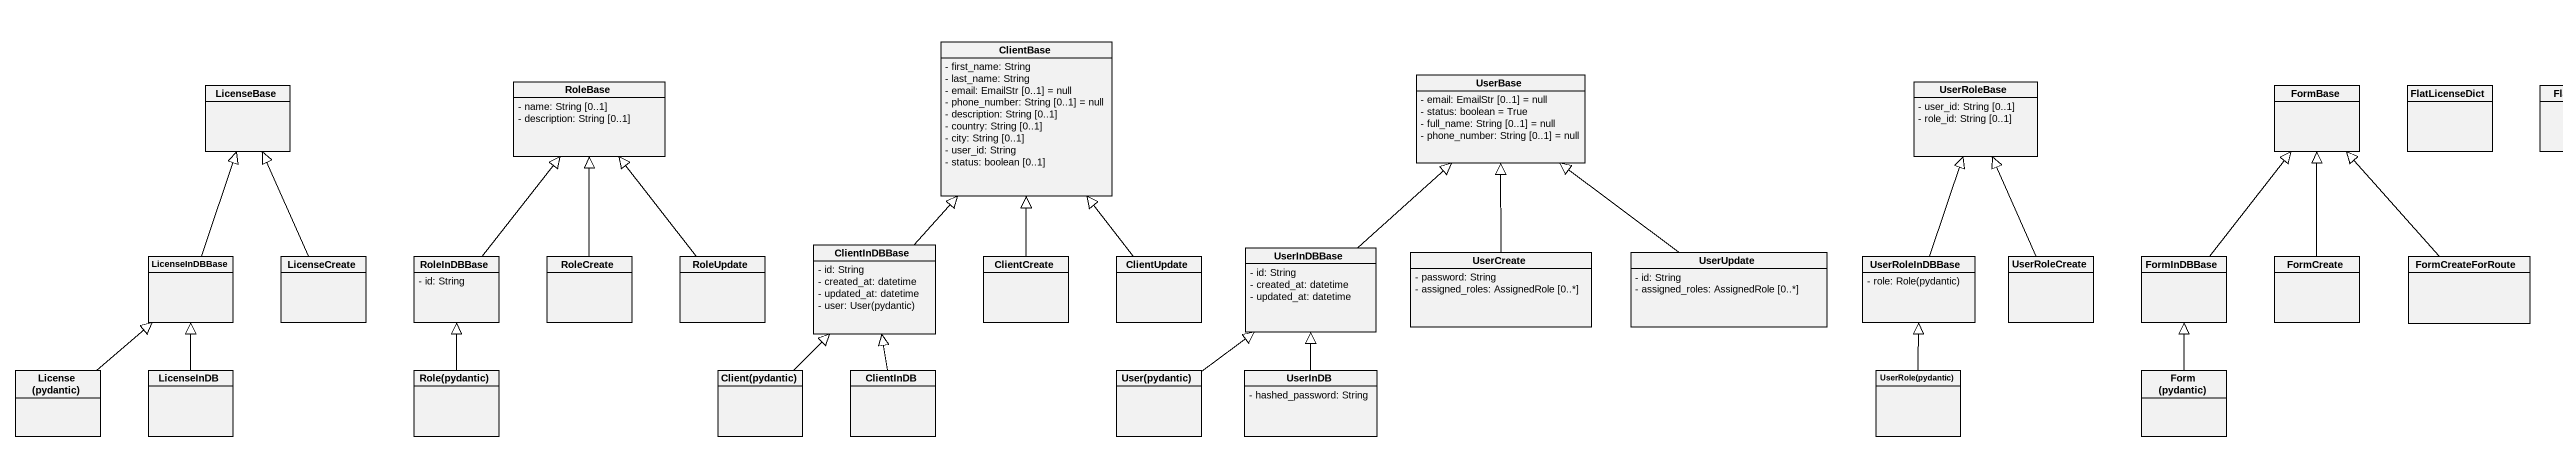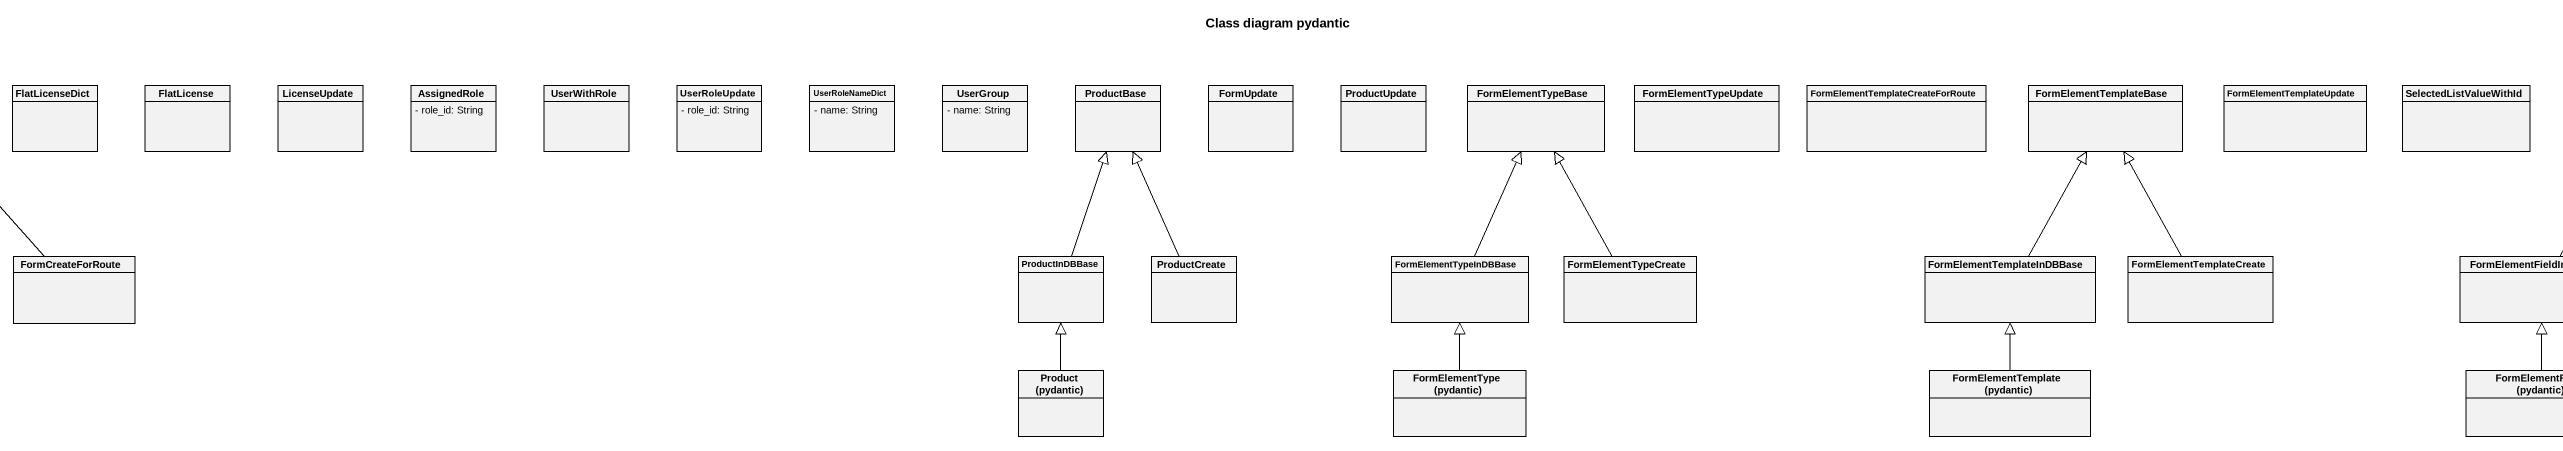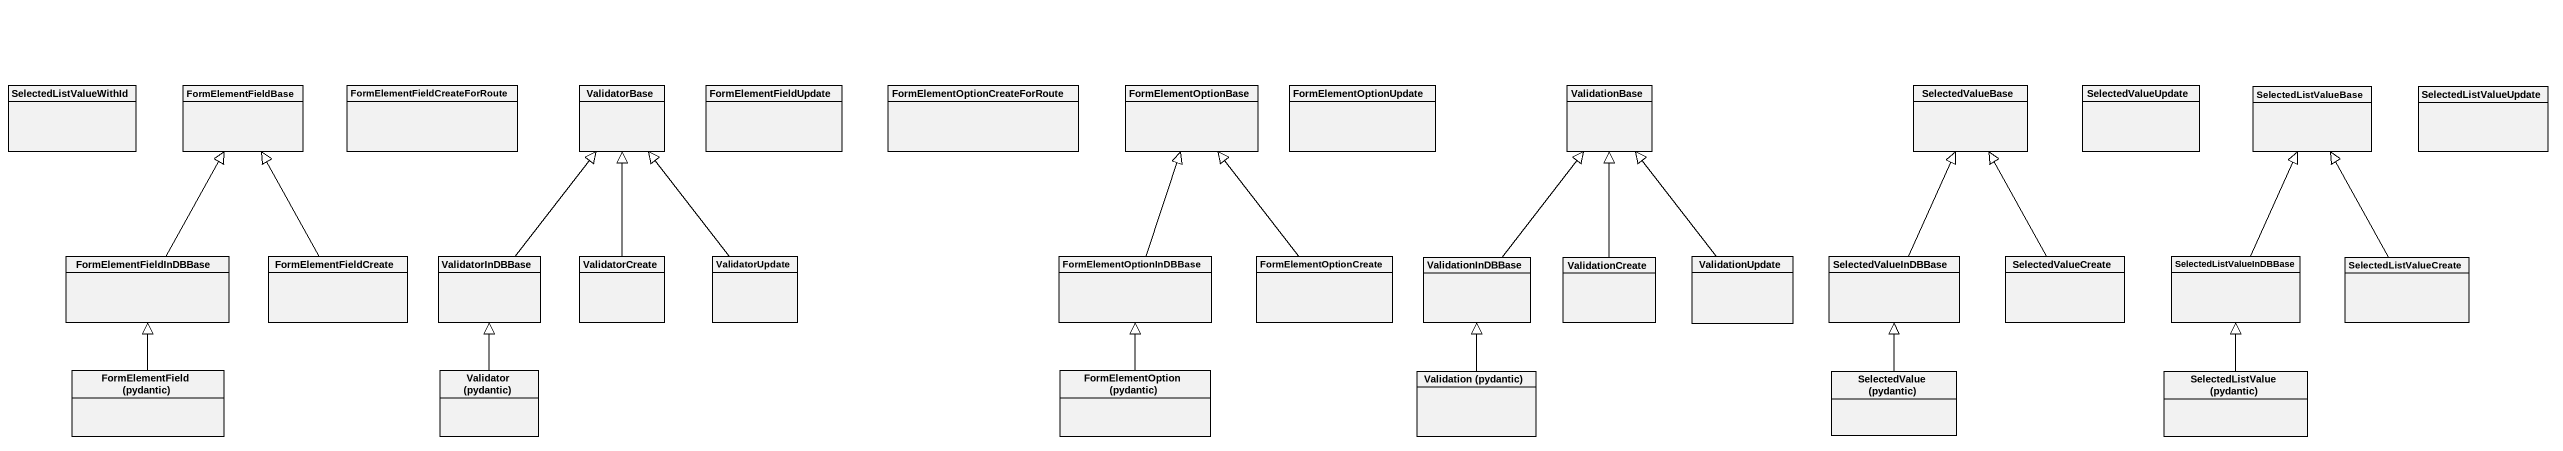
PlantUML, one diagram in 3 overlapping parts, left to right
@startuml
title Class diagram pydantic
hide circle
hide empty members
skinparam classAttributeIconSize 0
class ClientBase {
  - first_name: String
  - last_name: String
  - email: EmailStr [0..1] = null
  - phone_number: String [0..1] = null
  - description: String [0..1]
  - country: String [0..1]
  - city: String [0..1]
  - user_id: String
  - status: boolean [0..1]
}
class LicenseBase
class RoleBase {
  - name: String [0..1]
  - description: String [0..1]
}
class UserBase {
  - email: EmailStr [0..1] = null
  - status: boolean = True
  - full_name: String [0..1] = null
  - phone_number: String [0..1] = null
}
class UserRoleBase {
  - user_id: String [0..1]
  - role_id: String [0..1]
}
class FormBase
class FlatLicenseDict
class FlatLicense
class LicenseUpdate
class AssignedRole {
  - role_id: String
}
class UserWithRole
class UserRoleUpdate {
  - role_id: String
}
class UserRoleNameDict {
  - name: String
}
class UserGroup {
  - name: String
}
class ProductBase
class FormUpdate
class ProductUpdate
class FormElementTypeBase
class FormElementTypeUpdate
class "FormElementTemplateCreateForRoute" as FormElementTemplateCreateFor
class FormElementTemplateBase
class FormElementTemplateUpdate
class SelectedListValueWithId
class FormElementFieldBase
class "FormElementFieldCreateForRoute" as FormElementFieldCreateForRou
class ValidatorBase
class FormElementFieldUpdate
class "FormElementOptionCreateForRoute" as FormElementOptionCreateForRo
class FormElementOptionBase
class FormElementOptionUpdate
class ValidationBase
class SelectedValueBase
class SelectedValueUpdate
class SelectedListValueBase
class SelectedListValueUpdate
class LicenseInDBBase
class LicenseCreate
class RoleInDBBase {
  - id: String
}
class RoleCreate
class RoleUpdate
class ClientInDBBase {
  - id: String
  - created_at: datetime
  - updated_at: datetime
  {field} - user: User(pydantic)
}
class ClientCreate
class ClientUpdate
class UserInDBBase {
  - id: String
  - created_at: datetime
  - updated_at: datetime
}
class UserCreate {
  - password: String
  - assigned_roles: AssignedRole [0..*]
}
class UserUpdate {
  - id: String
  - assigned_roles: AssignedRole [0..*]
}
class UserRoleInDBBase {
  {field} - role: Role(pydantic)
}
class UserRoleCreate
class FormInDBBase
class FormCreate
class FormCreateForRoute
class ProductInDBBase
class ProductCreate
class FormElementTypeInDBBase
class FormElementTypeCreate
class FormElementTemplateInDBBase
class FormElementTemplateCreate
class FormElementFieldInDBBase
class FormElementFieldCreate
class ValidatorInDBBase
class ValidatorCreate
class ValidatorUpdate
class FormElementOptionInDBBase
class FormElementOptionCreate
class ValidationInDBBase
class ValidationCreate
class ValidationUpdate
class SelectedValueInDBBase
class SelectedValueCreate
class SelectedListValueInDBBase
class SelectedListValueCreate
class "License (pydantic)" as License_pydantic
class LicenseInDB
class "Role(pydantic)" as Role_pydantic
class "Client(pydantic)" as Client_pydantic
class ClientInDB
class "User(pydantic)" as User_pydantic
class UserInDB {
  - hashed_password: String
}
class "UserRole(pydantic)" as UserRole_pydantic
class "Form (pydantic)" as Form_pydantic
class "Product (pydantic)" as Product_pydantic
class "FormElementType (pydantic)" as FormElementType_pydantic
class "FormElementTemplate (pydantic)" as FormElementTemplate_pydantic
class "FormElementField (pydantic)" as FormElementField_pydantic
class "Validator (pydantic)" as Validator_pydantic
class "FormElementOption (pydantic)" as FormElementOption_pydantic
class "Validation (pydantic)" as Validation_pydantic
class "SelectedValue (pydantic)" as SelectedValue_pydantic
class "SelectedListValue (pydantic)" as SelectedListValue_pydantic
LicenseInDBBase -up-|> LicenseBase
LicenseCreate -up-|> LicenseBase
RoleInDBBase -up-|> RoleBase
RoleCreate -up-|> RoleBase
RoleUpdate -up-|> RoleBase
ClientInDBBase -up-|> ClientBase
ClientCreate -up-|> ClientBase
ClientUpdate -up-|> ClientBase
UserInDBBase -up-|> UserBase
UserCreate -up-|> UserBase
UserUpdate -up-|> UserBase
UserRoleInDBBase -up-|> UserRoleBase
UserRoleCreate -up-|> UserRoleBase
FormInDBBase -up-|> FormBase
FormCreate -up-|> FormBase
FormCreateForRoute -up-|> FormBase
ProductInDBBase -up-|> ProductBase
ProductCreate -up-|> ProductBase
FormElementTypeInDBBase -up-|> FormElementTypeBase
FormElementTypeCreate -up-|> FormElementTypeBase
FormElementTemplateInDBBase -up-|> FormElementTemplateBase
FormElementTemplateCreate -up-|> FormElementTemplateBase
FormElementFieldInDBBase -up-|> FormElementFieldBase
FormElementFieldCreate -up-|> FormElementFieldBase
ValidatorInDBBase -up-|> ValidatorBase
ValidatorCreate -up-|> ValidatorBase
ValidatorUpdate -up-|> ValidatorBase
FormElementOptionInDBBase -up-|> FormElementOptionBase
FormElementOptionCreate -up-|> FormElementOptionBase
ValidationInDBBase -up-|> ValidationBase
ValidationCreate -up-|> ValidationBase
ValidationUpdate -up-|> ValidationBase
SelectedValueInDBBase -up-|> SelectedValueBase
SelectedValueCreate -up-|> SelectedValueBase
SelectedListValueInDBBase -up-|> SelectedListValueBase
SelectedListValueCreate -up-|> SelectedListValueBase
License_pydantic -up-|> LicenseInDBBase
LicenseInDB -up-|> LicenseInDBBase
Role_pydantic -up-|> RoleInDBBase
Client_pydantic -up-|> ClientInDBBase
ClientInDB -up-|> ClientInDBBase
User_pydantic -up-|> UserInDBBase
UserInDB -up-|> UserInDBBase
UserRole_pydantic -up-|> UserRoleInDBBase
Form_pydantic -up-|> FormInDBBase
Product_pydantic -up-|> ProductInDBBase
FormElementType_pydantic -up-|> FormElementTypeInDBBase
FormElementTemplate_pydantic -up-|> FormElementTemplateInDBBase
FormElementField_pydantic -up-|> FormElementFieldInDBBase
Validator_pydantic -up-|> ValidatorInDBBase
FormElementOption_pydantic -up-|> FormElementOptionInDBBase
Validation_pydantic -up-|> ValidationInDBBase
SelectedValue_pydantic -up-|> SelectedValueInDBBase
SelectedListValue_pydantic -up-|> SelectedListValueInDBBase
@enduml
